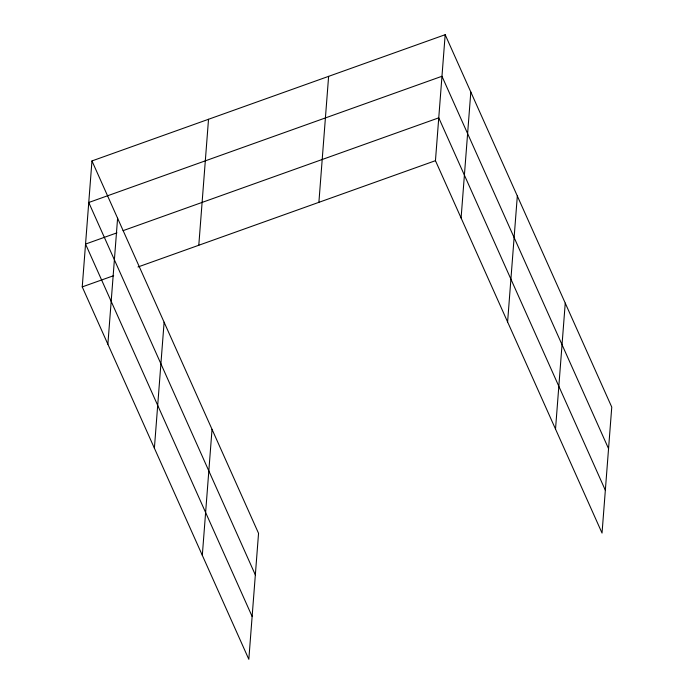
<?xml version="1.0" encoding="UTF-8"?>
<svg xmlns="http://www.w3.org/2000/svg" width="694" height="694" viewBox="0 0 694 694"><rect width="100%" height="100%" fill="white"/><g stroke="black" fill="none" stroke-linecap="round" stroke-linejoin="round"><path stroke-width="1.04" d="M91.964 160.93L258.55 533.322L248.825 659.3L82.239 286.9L91.964 160.93L445.175 34.7L611.761 407.1L602.036 533.07L435.45 160.678L445.175 34.7M107.874 344.215L117.598 218.237M154.389 448.194L164.114 322.216M198.796 245.242L208.521 119.273M202.31 555.321L212.034 429.343M318.893 202.327L328.618 76.357M461.094 217.985L470.818 92.016M507.6 321.964L517.325 195.994M555.521 429.092L565.246 303.122M116.965 232.837L85.544 244.071L252.13 616.472M123.046 230.668L438.764 117.841L605.341 490.242M82.239 286.9L113.66 275.674M137.985 266.982L435.45 160.678M608.551 448.671L441.965 76.271L88.754 202.501L255.34 574.901"/></g></svg>
